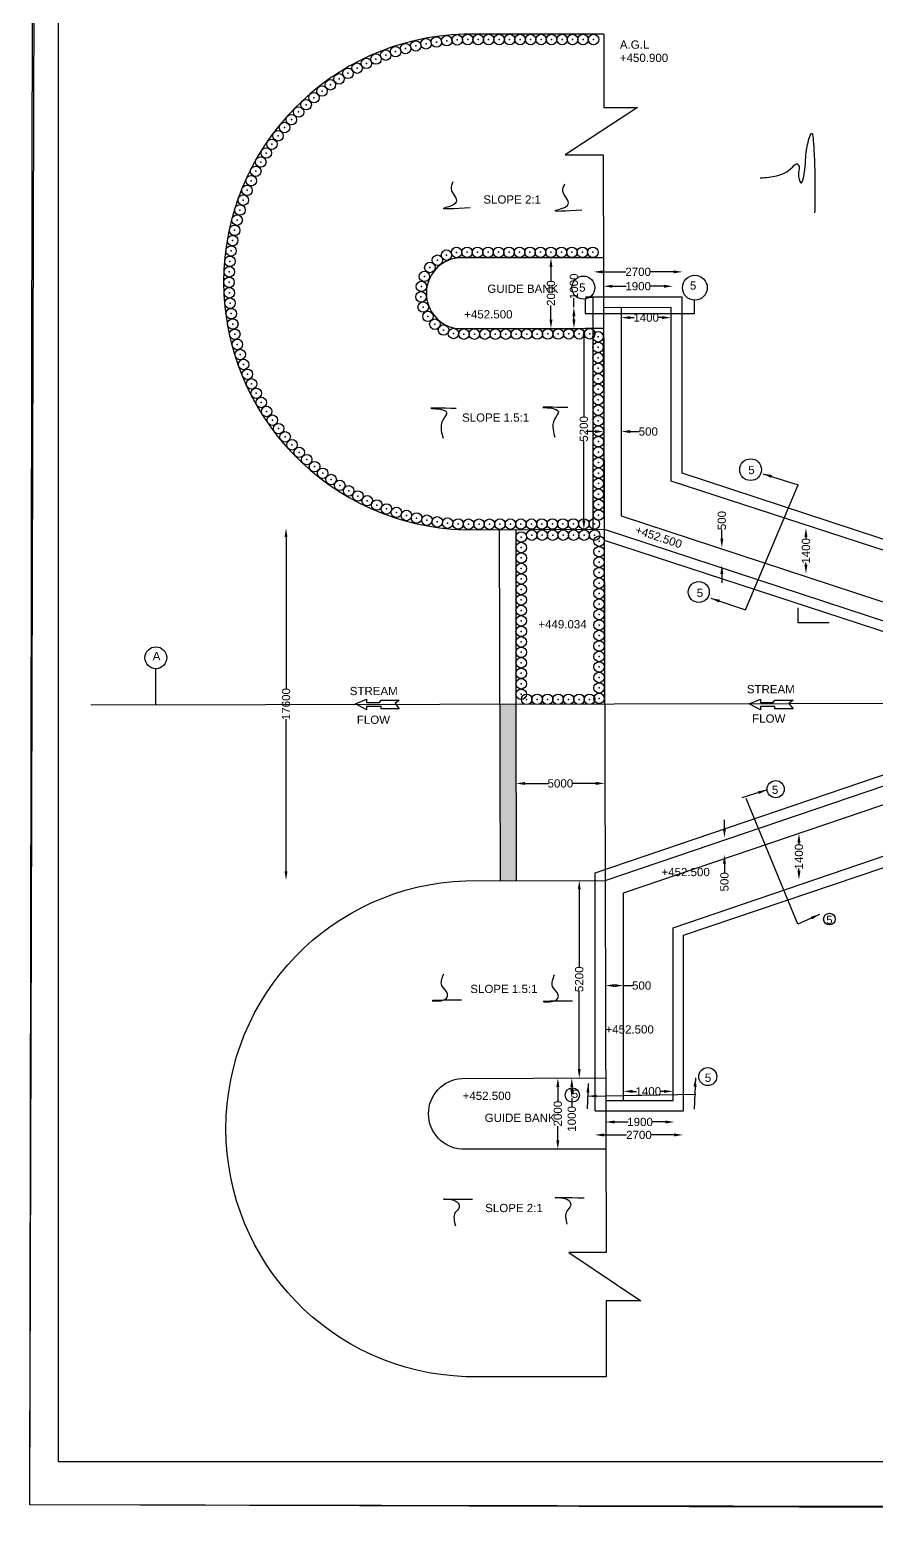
# Model space of a CAD drawing. Header units: millimetres. Extents: x -53233927 to -53208033, y 22136819 to 22151736.
# Drawn here: x -53233927 to -53228275, y 22136819 to 22146734 of the extents above; entities that cross this region are included whole.
import ezdxf

# ---------------------------------------------------------------- set-up
doc = ezdxf.new("R2010")
doc.units = ezdxf.units.MM
doc.header["$MEASUREMENT"] = 0
doc.header["$XCLIPFRAME"] = 0
doc.header["$PDMODE"] = 32
doc.header["$PDSIZE"] = 70
for name, color, linetype in [('DIMENSION', 7, 'Continuous'), ('DIMENSIONS', 7, 'Continuous'), ('DRAWING', 2, 'Continuous'), ('REF', 22, 'Continuous'), ('TEXT', 1, 'Continuous')]:
    doc.layers.add(name, color=color, linetype=linetype)
doc.styles.get("Standard").update_dxf_attribs({"font": 'arial.ttf', "height": 55})
doc.dimstyles.get("Standard").update_dxf_attribs({"dimtxt": 60, "dimasz": 60, "dimexe": 0.18, "dimexo": 0.0625, "dimgap": 0.09, "dimtad": 0, "dimdec": 0, "dimzin": 0, "dimdsep": 46, "dimtxsty": 'Standard', "dimcen": 0.09, "dimse1": 1, "dimse2": 1, "dimadec": 0, "dimazin": 0, "dimtfac": 1, "dimtdec": 0, "dimtofl": 0, "dimtmove": 0, "dimatfit": 3, "dimfxl": 1, "dimtolj": 1, "dimtzin": 0, "dimarcsym": 0})
picture_1 = doc.add_image_def('image1.jpg', size_in_pixel=(7168, 4116))

# ---------------------------------------------------------------- blocks, each defined once
blk = doc.blocks.new('*D98')
at = {"layer": 'Defpoints', "color": 0, "transparency": 16777216}
for p in [(-53230446.8, 22145210.5), (-53230417, 22145210.5), (-53230417, 22144739.2)]:
    blk.add_point(p, dxfattribs=at)
at = {"layer": 'DIMENSIONS', "color": 0, "lineweight": -2, "transparency": 16777216}
for p, q in [((-53230446.8, 22145150.5), (-53230446.8, 22145057.5)), ((-53230446.8, 22144799.2), (-53230446.8, 22144892.3))]:
    blk.add_line(p, q, dxfattribs=at)
at = {"layer": 'DIMENSIONS', "color": 0, "transparency": 16777216}
for points in [[(-53230456.8, 22145150.5), (-53230436.8, 22145150.5), (-53230446.8, 22145210.5)], [(-53230456.8, 22144799.2), (-53230436.8, 22144799.2), (-53230446.8, 22144739.2)]]:
    blk.add_solid(points, dxfattribs=at)
at = {"layer": 'DIMENSIONS', "color": 0, "transparency": 16777216, "insert": (-53230446.8, 22144974.9), "char_height": 55, "attachment_point": 5, "rotation": 90}
blk.add_mtext('\\A1;2000', dxfattribs=at)
blk = doc.blocks.new('*D99')
at = {"layer": 'Defpoints', "color": 0, "transparency": 16777216}
for p in [(-53230293.5, 22144881), (-53230270, 22144881), (-53230272.1, 22144739.8)]:
    blk.add_point(p, dxfattribs=at)
at = {"layer": 'DIMENSIONS', "color": 0, "lineweight": -2, "transparency": 16777216}
for p, q in [((-53230293.5, 22144881), (-53230293.5, 22144941)), ((-53230293.5, 22144799.8), (-53230293.5, 22144821))]:
    blk.add_line(p, q, dxfattribs=at)
at = {"layer": 'DIMENSIONS', "color": 0, "transparency": 16777216}
for points in [[(-53230303.5, 22144821), (-53230283.5, 22144821), (-53230293.5, 22144881)], [(-53230303.5, 22144799.8), (-53230283.5, 22144799.8), (-53230293.5, 22144739.8)]]:
    blk.add_solid(points, dxfattribs=at)
at = {"layer": 'DIMENSIONS', "color": 0, "transparency": 16777216, "insert": (-53230293.5, 22145020.5), "char_height": 55, "attachment_point": 5, "rotation": 90}
blk.add_mtext('\\A1;1000', dxfattribs=at)
blk = doc.blocks.new('*D100')
at = {"layer": 'Defpoints', "color": 0, "transparency": 16777216}
for p in [(-53230161.5, 22145107), (-53229568, 22145117), (-53229568, 22145095)]:
    blk.add_point(p, dxfattribs=at)
at = {"layer": 'DIMENSIONS', "color": 0, "lineweight": -2, "transparency": 16777216}
for p, q in [((-53230101.5, 22145117), (-53229947.34, 22145117)), ((-53229628, 22145117), (-53229782.16, 22145117))]:
    blk.add_line(p, q, dxfattribs=at)
at = {"layer": 'DIMENSIONS', "color": 0, "transparency": 16777216}
for points in [[(-53230101.5, 22145127), (-53230101.5, 22145107), (-53230161.5, 22145117)], [(-53229628, 22145127), (-53229628, 22145107), (-53229568, 22145117)]]:
    blk.add_solid(points, dxfattribs=at)
at = {"layer": 'DIMENSIONS', "color": 0, "transparency": 16777216, "insert": (-53229864.75, 22145117), "char_height": 55, "attachment_point": 5}
blk.add_mtext('\\A1;2700', dxfattribs=at)
blk = doc.blocks.new('*D101')
at = {"layer": 'Defpoints', "color": 0, "transparency": 16777216}
for p in [(-53230096.3, 22145026.5), (-53229633, 22145022.5), (-53229633, 22145021)]:
    blk.add_point(p, dxfattribs=at)
at = {"layer": 'DIMENSIONS', "color": 0, "lineweight": -2, "transparency": 16777216}
for p, q in [((-53230036.3, 22145021), (-53229944.2, 22145021)), ((-53229693, 22145021), (-53229785.1, 22145021))]:
    blk.add_line(p, q, dxfattribs=at)
at = {"layer": 'DIMENSIONS', "color": 0, "transparency": 16777216}
for points in [[(-53230036.3, 22145031), (-53230036.3, 22145011), (-53230096.3, 22145021)], [(-53229693, 22145031), (-53229693, 22145011), (-53229633, 22145021)]]:
    blk.add_solid(points, dxfattribs=at)
at = {"layer": 'DIMENSIONS', "color": 0, "transparency": 16777216, "insert": (-53229864.6, 22145021), "char_height": 55, "attachment_point": 5}
blk.add_mtext('\\A1;1900', dxfattribs=at)
blk = doc.blocks.new('*D102')
at = {"layer": 'Defpoints', "color": 0, "transparency": 16777216}
for p in [(-53229977.7, 22144811.5), (-53229644.7, 22144811.5), (-53229644.7, 22144796)]:
    blk.add_point(p, dxfattribs=at)
at = {"layer": 'DIMENSIONS', "color": 0, "lineweight": -2, "transparency": 16777216}
for p, q in [((-53229917.7, 22144811.5), (-53229890.7, 22144811.5)), ((-53229704.7, 22144811.5), (-53229731.7, 22144811.5))]:
    blk.add_line(p, q, dxfattribs=at)
at = {"layer": 'DIMENSIONS', "color": 0, "transparency": 16777216}
for points in [[(-53229917.7, 22144821.5), (-53229917.7, 22144801.5), (-53229977.7, 22144811.5)], [(-53229704.7, 22144821.5), (-53229704.7, 22144801.5), (-53229644.7, 22144811.5)]]:
    blk.add_solid(points, dxfattribs=at)
at = {"layer": 'DIMENSIONS', "color": 0, "transparency": 16777216, "insert": (-53229811.2, 22144811.5), "char_height": 55, "attachment_point": 5}
blk.add_mtext('\\A1;1400', dxfattribs=at)
blk = doc.blocks.new('*D103')
at = {"layer": 'Defpoints', "color": 0, "transparency": 16777216}
for p in [(-53230093.6, 22144049), (-53229977.7, 22144050.5), (-53229977.7, 22144049)]:
    blk.add_point(p, dxfattribs=at)
at = {"layer": 'DIMENSIONS', "color": 0, "lineweight": -2, "transparency": 16777216}
for p, q in [((-53230153.6, 22144050.5), (-53230213.6, 22144050.5)), ((-53229917.7, 22144050.5), (-53229857.7, 22144050.5))]:
    blk.add_line(p, q, dxfattribs=at)
at = {"layer": 'DIMENSIONS', "color": 0, "transparency": 16777216}
for points in [[(-53230153.6, 22144060.5), (-53230153.6, 22144040.5), (-53230093.6, 22144050.5)], [(-53229917.7, 22144060.5), (-53229917.7, 22144040.5), (-53229977.7, 22144050.5)]]:
    blk.add_solid(points, dxfattribs=at)
at = {"layer": 'DIMENSIONS', "color": 0, "transparency": 16777216, "insert": (-53229796.9, 22144050.5), "char_height": 55, "attachment_point": 5}
blk.add_mtext('\\A1;500', dxfattribs=at)
blk = doc.blocks.new('*D104')
at = {"layer": 'Defpoints', "color": 0, "transparency": 16777216}
for p in [(-53230293.5, 22144739.8), (-53230289.8, 22143397.1), (-53230227.2, 22143397.1)]:
    blk.add_point(p, dxfattribs=at)
at = {"layer": 'DIMENSIONS', "color": 0, "lineweight": -2, "transparency": 16777216}
for p, q in [((-53230227.2, 22144679.8), (-53230227.2, 22144150.6)), ((-53230227.2, 22143457.1), (-53230227.2, 22143986.3))]:
    blk.add_line(p, q, dxfattribs=at)
at = {"layer": 'DIMENSIONS', "color": 0, "transparency": 16777216}
for points in [[(-53230237.2, 22144679.8), (-53230217.2, 22144679.8), (-53230227.2, 22144739.8)], [(-53230237.2, 22143457.1), (-53230217.2, 22143457.1), (-53230227.2, 22143397.1)]]:
    blk.add_solid(points, dxfattribs=at)
at = {"layer": 'DIMENSIONS', "color": 0, "transparency": 16777216, "insert": (-53230227.2, 22144068.4), "char_height": 55, "attachment_point": 5, "rotation": 90}
blk.add_mtext('\\A1;5200', dxfattribs=at)
blk = doc.blocks.new('*D109')
at = {"layer": 'Defpoints', "color": 0, "transparency": 16777216}
for p in [(-53232204.5, 22143406), (-53232215.5, 22141054.5), (-53232194, 22141054.5)]:
    blk.add_point(p, dxfattribs=at)
at = {"layer": 'DIMENSIONS', "color": 0, "lineweight": -2, "transparency": 16777216}
for p, q in [((-53232215.5, 22143346), (-53232215.5, 22142331.1)), ((-53232215.5, 22141114.5), (-53232215.5, 22142129.4))]:
    blk.add_line(p, q, dxfattribs=at)
at = {"layer": 'DIMENSIONS', "color": 0, "transparency": 16777216}
for points in [[(-53232225.5, 22143346), (-53232205.5, 22143346), (-53232215.5, 22143406)], [(-53232225.5, 22141114.5), (-53232205.5, 22141114.5), (-53232215.5, 22141054.5)]]:
    blk.add_solid(points, dxfattribs=at)
at = {"layer": 'DIMENSIONS', "color": 0, "transparency": 16777216, "insert": (-53232215.5, 22142230.3), "char_height": 55, "attachment_point": 5, "rotation": 90}
blk.add_mtext('\\A1;17600', dxfattribs=at)
blk = doc.blocks.new('*D110')
at = {"layer": 'Defpoints', "color": 0, "transparency": 16777216}
for p in [(-53230680.8, 22141703), (-53230087.2, 22141704.6), (-53230087.2, 22141700.5)]:
    blk.add_point(p, dxfattribs=at)
at = {"layer": 'DIMENSIONS', "color": 0, "lineweight": -2, "transparency": 16777216}
for p, q in [((-53230620.8, 22141700.5), (-53230466.1, 22141700.5)), ((-53230147.2, 22141700.5), (-53230301.9, 22141700.5))]:
    blk.add_line(p, q, dxfattribs=at)
at = {"layer": 'DIMENSIONS', "color": 0, "transparency": 16777216}
for points in [[(-53230620.8, 22141710.5), (-53230620.8, 22141690.5), (-53230680.8, 22141700.5)], [(-53230147.2, 22141710.5), (-53230147.2, 22141690.5), (-53230087.2, 22141700.5)]]:
    blk.add_solid(points, dxfattribs=at)
at = {"layer": 'DIMENSIONS', "color": 0, "transparency": 16777216, "insert": (-53230384, 22141700.5), "char_height": 55, "attachment_point": 5}
blk.add_mtext('\\A1;5000', dxfattribs=at)
blk = doc.blocks.new('*D111')
at = {"layer": 'Defpoints', "color": 0, "transparency": 16777216}
for p in [(-53230261.5, 22141052.6), (-53230257.9, 22139733.2), (-53230257.9, 22139733.2)]:
    blk.add_point(p, dxfattribs=at)
at = {"layer": 'DIMENSIONS', "color": 0, "lineweight": -2, "transparency": 16777216}
for p, q in [((-53230257.9, 22140992.6), (-53230257.9, 22140475)), ((-53230257.9, 22139793.2), (-53230257.9, 22140310.8))]:
    blk.add_line(p, q, dxfattribs=at)
at = {"layer": 'DIMENSIONS', "color": 0, "transparency": 16777216}
for points in [[(-53230267.9, 22140992.6), (-53230247.9, 22140992.6), (-53230257.9, 22141052.6)], [(-53230267.9, 22139793.2), (-53230247.9, 22139793.2), (-53230257.9, 22139733.2)]]:
    blk.add_solid(points, dxfattribs=at)
at = {"layer": 'DIMENSIONS', "color": 0, "transparency": 16777216, "insert": (-53230257.9, 22140392.9), "char_height": 55, "attachment_point": 5, "rotation": 90}
blk.add_mtext('\\A1;5200', dxfattribs=at)
blk = doc.blocks.new('*D112')
at = {"layer": 'Defpoints', "color": 0, "transparency": 16777216}
for p in [(-53230257.9, 22139733.2), (-53230307.8, 22139599.5), (-53230307.8, 22139599.5)]:
    blk.add_point(p, dxfattribs=at)
at = {"layer": 'DIMENSIONS', "color": 0, "lineweight": -2, "transparency": 16777216}
for p, q in [((-53230307.8, 22139673.2), (-53230307.8, 22139659.5)), ((-53230307.8, 22139599.5), (-53230307.8, 22139539.5))]:
    blk.add_line(p, q, dxfattribs=at)
at = {"layer": 'DIMENSIONS', "color": 0, "transparency": 16777216}
for points in [[(-53230317.8, 22139673.2), (-53230297.8, 22139673.2), (-53230307.8, 22139733.2)], [(-53230317.8, 22139659.5), (-53230297.8, 22139659.5), (-53230307.8, 22139599.5)]]:
    blk.add_solid(points, dxfattribs=at)
at = {"layer": 'DIMENSIONS', "color": 0, "transparency": 16777216, "insert": (-53230307.8, 22139460), "char_height": 55, "attachment_point": 5, "rotation": 90}
blk.add_mtext('\\A1;1000', dxfattribs=at)
blk = doc.blocks.new('*D113')
at = {"layer": 'Defpoints', "color": 0, "transparency": 16777216}
for p in [(-53230401, 22139732.8), (-53230401, 22139257.6), (-53230401, 22139257.6)]:
    blk.add_point(p, dxfattribs=at)
at = {"layer": 'DIMENSIONS', "color": 0, "lineweight": -2, "transparency": 16777216}
for p, q in [((-53230401, 22139672.8), (-53230401, 22139577.8)), ((-53230401, 22139317.6), (-53230401, 22139412.6))]:
    blk.add_line(p, q, dxfattribs=at)
at = {"layer": 'DIMENSIONS', "color": 0, "transparency": 16777216}
for points in [[(-53230411, 22139672.8), (-53230391, 22139672.8), (-53230401, 22139732.8)], [(-53230411, 22139317.6), (-53230391, 22139317.6), (-53230401, 22139257.6)]]:
    blk.add_solid(points, dxfattribs=at)
at = {"layer": 'DIMENSIONS', "color": 0, "transparency": 16777216, "insert": (-53230401, 22139495.2), "char_height": 55, "attachment_point": 5, "rotation": 90}
blk.add_mtext('\\A1;2000', dxfattribs=at)
blk = doc.blocks.new('*D114')
at = {"layer": 'Defpoints', "color": 0, "transparency": 16777216}
for p in [(-53230153.5, 22139365.5), (-53229565.5, 22139361), (-53229565.5, 22139353)]:
    blk.add_point(p, dxfattribs=at)
at = {"layer": 'DIMENSIONS', "color": 0, "lineweight": -2, "transparency": 16777216}
for p, q in [((-53230093.5, 22139353), (-53229942.09, 22139353)), ((-53229625.5, 22139353), (-53229776.91, 22139353))]:
    blk.add_line(p, q, dxfattribs=at)
at = {"layer": 'DIMENSIONS', "color": 0, "transparency": 16777216}
for points in [[(-53230093.5, 22139363), (-53230093.5, 22139343), (-53230153.5, 22139353)], [(-53229625.5, 22139363), (-53229625.5, 22139343), (-53229565.5, 22139353)]]:
    blk.add_solid(points, dxfattribs=at)
at = {"layer": 'DIMENSIONS', "color": 0, "transparency": 16777216, "insert": (-53229859.5, 22139353), "char_height": 55, "attachment_point": 5}
blk.add_mtext('\\A1;2700', dxfattribs=at)
blk = doc.blocks.new('*D115')
at = {"layer": 'Defpoints', "color": 0, "transparency": 16777216}
for p in [(-53230081.1, 22139442.8), (-53229623, 22139441), (-53229623, 22139439.5)]:
    blk.add_point(p, dxfattribs=at)
at = {"layer": 'DIMENSIONS', "color": 0, "lineweight": -2, "transparency": 16777216}
for p, q in [((-53230021.1, 22139439.5), (-53229931.6, 22139439.5)), ((-53229683, 22139439.5), (-53229772.5, 22139439.5))]:
    blk.add_line(p, q, dxfattribs=at)
at = {"layer": 'DIMENSIONS', "color": 0, "transparency": 16777216}
for points in [[(-53230021.1, 22139449.5), (-53230021.1, 22139429.5), (-53230081.1, 22139439.5)], [(-53229683, 22139449.5), (-53229683, 22139429.5), (-53229623, 22139439.5)]]:
    blk.add_solid(points, dxfattribs=at)
at = {"layer": 'DIMENSIONS', "color": 0, "transparency": 16777216, "insert": (-53229852, 22139439.5), "char_height": 55, "attachment_point": 5}
blk.add_mtext('\\A1;1900', dxfattribs=at)
blk = doc.blocks.new('*D116')
at = {"layer": 'Defpoints', "color": 0, "transparency": 16777216}
for p in [(-53229962.2, 22139653.5), (-53229631.7, 22139653.5), (-53229631.7, 22139644)]:
    blk.add_point(p, dxfattribs=at)
at = {"layer": 'DIMENSIONS', "color": 0, "lineweight": -2, "transparency": 16777216}
for p, q in [((-53229902.2, 22139644), (-53229876.5, 22139644)), ((-53229691.7, 22139644), (-53229717.4, 22139644))]:
    blk.add_line(p, q, dxfattribs=at)
at = {"layer": 'DIMENSIONS', "color": 0, "transparency": 16777216}
for points in [[(-53229902.2, 22139654), (-53229902.2, 22139634), (-53229962.2, 22139644)], [(-53229691.7, 22139654), (-53229691.7, 22139634), (-53229631.7, 22139644)]]:
    blk.add_solid(points, dxfattribs=at)
at = {"layer": 'DIMENSIONS', "color": 0, "transparency": 16777216, "insert": (-53229796.9, 22139644), "char_height": 55, "attachment_point": 5}
blk.add_mtext('\\A1;1400', dxfattribs=at)
blk = doc.blocks.new('*D117')
at = {"layer": 'Defpoints', "color": 0, "transparency": 16777216}
for p in [(-53229962.2, 22140350.5), (-53230083.4, 22140304.5), (-53229962.2, 22140304.5)]:
    blk.add_point(p, dxfattribs=at)
at = {"layer": 'DIMENSIONS', "color": 0, "lineweight": -2, "transparency": 16777216}
for p, q in [((-53230023.4, 22140350.5), (-53230022.2, 22140350.5)), ((-53229962.2, 22140350.5), (-53229902.2, 22140350.5))]:
    blk.add_line(p, q, dxfattribs=at)
at = {"layer": 'DIMENSIONS', "color": 0, "transparency": 16777216}
for points in [[(-53230023.4, 22140360.5), (-53230023.4, 22140340.5), (-53230083.4, 22140350.5)], [(-53230022.2, 22140360.5), (-53230022.2, 22140340.5), (-53229962.2, 22140350.5)]]:
    blk.add_solid(points, dxfattribs=at)
at = {"layer": 'DIMENSIONS', "color": 0, "transparency": 16777216, "insert": (-53229841.4, 22140350.5), "char_height": 55, "attachment_point": 5}
blk.add_mtext('\\A1;500', dxfattribs=at)
blk = doc.blocks.new('*D118')
at = {"layer": 'Defpoints', "color": 0, "transparency": 16777216}
for p in [(-53229249.6, 22141337.1), (-53229288.6, 22141224.1), (-53229211.2, 22141224.1)]:
    blk.add_point(p, dxfattribs=at)
at = {"layer": 'DIMENSIONS', "color": 0, "lineweight": -2, "transparency": 16777216}
for p, q in [((-53229288.6, 22141397.1), (-53229288.6, 22141457.1)), ((-53229288.6, 22141164.1), (-53229288.6, 22141104.1))]:
    blk.add_line(p, q, dxfattribs=at)
at = {"layer": 'DIMENSIONS', "color": 0, "transparency": 16777216}
for points in [[(-53229298.6, 22141397.1), (-53229278.6, 22141397.1), (-53229288.6, 22141337.1)], [(-53229298.6, 22141164.1), (-53229278.6, 22141164.1), (-53229288.6, 22141224.1)]]:
    blk.add_solid(points, dxfattribs=at)
at = {"layer": 'DIMENSIONS', "color": 0, "transparency": 16777216, "insert": (-53229288.6, 22141043.3), "char_height": 55, "attachment_point": 5, "rotation": 90}
blk.add_mtext('\\A1;500', dxfattribs=at)
blk = doc.blocks.new('*D119')
at = {"layer": 'Defpoints', "color": 0, "transparency": 16777216}
for p in [(-53228794.7, 22141365.5), (-53228791, 22141057.1), (-53228689.6, 22141057.1)]:
    blk.add_point(p, dxfattribs=at)
at = {"layer": 'DIMENSIONS', "color": 0, "lineweight": -2, "transparency": 16777216}
for p, q in [((-53228791, 22141305.5), (-53228791, 22141290.8)), ((-53228791, 22141117.1), (-53228791, 22141131.8))]:
    blk.add_line(p, q, dxfattribs=at)
at = {"layer": 'DIMENSIONS', "color": 0, "transparency": 16777216}
for points in [[(-53228801, 22141305.5), (-53228781, 22141305.5), (-53228791, 22141365.5)], [(-53228801, 22141117.1), (-53228781, 22141117.1), (-53228791, 22141057.1)]]:
    blk.add_solid(points, dxfattribs=at)
at = {"layer": 'DIMENSIONS', "color": 0, "transparency": 16777216, "insert": (-53228791, 22141211.3), "char_height": 55, "attachment_point": 5, "rotation": 90}
blk.add_mtext('\\A1;1400', dxfattribs=at)
blk = doc.blocks.new('*D132')
at = {"layer": 'Defpoints', "color": 0, "transparency": 16777216}
for p in [(-53228744.5, 22143405.9), (-53228681.6, 22143405.9), (-53228802.4, 22143101.5)]:
    blk.add_point(p, dxfattribs=at)
at = {"layer": 'DIMENSIONS', "color": 0, "lineweight": -2, "transparency": 16777216}
for p, q in [((-53228744.5, 22143345.9), (-53228744.5, 22143333.2)), ((-53228744.5, 22143161.5), (-53228744.5, 22143174.2))]:
    blk.add_line(p, q, dxfattribs=at)
at = {"layer": 'DIMENSIONS', "color": 0, "transparency": 16777216}
for points in [[(-53228754.5, 22143345.9), (-53228734.5, 22143345.9), (-53228744.5, 22143405.9)], [(-53228754.5, 22143161.5), (-53228734.5, 22143161.5), (-53228744.5, 22143101.5)]]:
    blk.add_solid(points, dxfattribs=at)
at = {"layer": 'DIMENSIONS', "color": 0, "transparency": 16777216, "insert": (-53228744.5, 22143253.7), "char_height": 55, "attachment_point": 5, "rotation": 90}
blk.add_mtext('\\A1;1400', dxfattribs=at)
blk = doc.blocks.new('*D133')
at = {"layer": 'Defpoints', "color": 0, "transparency": 16777216}
for p in [(-53229329.6, 22143275.1), (-53229306, 22143275.1), (-53229367.4, 22143160.3)]:
    blk.add_point(p, dxfattribs=at)
at = {"layer": 'DIMENSIONS', "color": 0, "lineweight": -2, "transparency": 16777216}
for p, q in [((-53229306, 22143335.1), (-53229306, 22143395.1)), ((-53229306, 22143100.3), (-53229306, 22143040.3))]:
    blk.add_line(p, q, dxfattribs=at)
at = {"layer": 'DIMENSIONS', "color": 0, "transparency": 16777216}
for points in [[(-53229316, 22143335.1), (-53229296, 22143335.1), (-53229306, 22143275.1)], [(-53229316, 22143100.3), (-53229296, 22143100.3), (-53229306, 22143160.3)]]:
    blk.add_solid(points, dxfattribs=at)
at = {"layer": 'DIMENSIONS', "color": 0, "transparency": 16777216, "insert": (-53229306, 22143455.9), "char_height": 55, "attachment_point": 5, "rotation": 90}
blk.add_mtext('\\A1;500', dxfattribs=at)

msp = doc.modelspace()

# ---------------------------------------------------------------- hatches: boundary and pattern name
at = {"layer": 'DIMENSION'}
h = msp.add_hatch(dxfattribs=at)
h.set_pattern_fill('AR-CONC', color=0)
h.set_pattern_definition([(50, (0, 0), (7.172601826, -0.6275213498), [0.75, -8.25]), (355, (0, 0), (-1.3875133361, 7.521921337), [0.6, -6.6]), (100.45144446, (0.598, -0.052), (5.7850884673, 6.8943999097), [0.63740192, -7.01142112]), (46.1842, (0, 2), (10.6724133067, -1.6551928079), [1.125, -12.375]), (96.63563549, (0.889, 1.862), (9.3466194567, 9.7411860077), [0.95610342, -10.5171376]), (351.18416399, (0, 2), (9.3466194505, 9.7411860027), [0.9, -9.90000001]), (21, (1, 1.5), (5.9690705212, -4.02618890665), [0.75, -8.25]), (326, (1, 1.5), (2.4331533192, 7.2515004505), [0.6, -6.6]), (71.45144474, (1.4974, 1.1645), (8.4022237673, 3.2253115281), [0.6374019, -7.01142112]), (37.5, (0, 0), (0.12159855317, 3.32893853831), [0, -6.52, 0, -6.7, 0, -6.625]), (7.5, (0, 0), (2.63069537442, 3.94411711882), [0, -3.82, 0, -6.37, 0, -2.525]), (327.5, (-2.23, 0), (5.33822436172, -0.22554871734), [0, -2.5, 0, -7.8, 0, -10.35]), (317.5, (-3.23, 0), (5.83186169342, 1.00104982332), [0, -3.25, 0, -5.18, 0, -7.35])])
h.paths.add_polyline_path([(-53230697.5, 22148070.5), (-53230802.5, 22148070.5), (-53230802.5, 22147925.5), (-53230697.5, 22147925.5)])
h.paths.add_polyline_path([(-53230682.2, 22142225), (-53230682.2, 22142230.6), (-53230789.5, 22142230.4), (-53230786.3, 22141051.2), (-53230679, 22141051.5)])

# ---------------------------------------------------------------- linework, layer by layer
at = {"layer": 'DIMENSION', "color": 0}
msp.add_lwpolyline([(-53208607, 22137171), (-53233735, 22137171), (-53233735, 22151151.5), (-53208607, 22151151.5)], close=True, dxfattribs=at)
for points in [[(-53230218, 22144931.5), (-53230218, 22144838.5), (-53229488, 22144838.5), (-53229488, 22144927.5)], [(-53228799.5, 22142874), (-53228799.5, 22142774.5), (-53228590, 22142774.5)], [(-53233084.5, 22142225.9), (-53233084.5, 22142467)]]:
    msp.add_lwpolyline(points, dxfattribs=at)
at = {"layer": 'DIMENSION'}
for points in [[(-53231677.2, 22142214), (-53231677.2, 22142191.5), (-53231751.8, 22142231.5), (-53231677.2, 22142263.5), (-53231677.2, 22142240.5), (-53231592.2, 22142240.5), (-53231581.2, 22142256), (-53231459.8, 22142256), (-53231487.3, 22142234.2), (-53231459.8, 22142199.5), (-53231581.2, 22142199.5), (-53231581.2, 22142214), (-53231677.2, 22142214)], [(-53229048, 22142214), (-53229048, 22142191.5), (-53229122.5, 22142231.5), (-53229048, 22142263.5), (-53229048, 22142240.5), (-53228963, 22142240.5), (-53228952, 22142256), (-53228830.5, 22142256), (-53228858, 22142234.2), (-53228830.5, 22142199.5), (-53228952, 22142199.5), (-53228952, 22142214), (-53229048, 22142214)]]:
    msp.add_lwpolyline(points, dxfattribs=at)
at = {"layer": 'DIMENSION', "color": 0}
for centre, radius in [((-53230230.5, 22145012), 77), ((-53229486, 22145011), 83), ((-53233084.5, 22142540), 73), ((-53228946.5, 22141662.5), 57.2), ((-53228587.5, 22140794.5), 39.2), ((-53229400, 22139743), 60.2), ((-53230304.4, 22139619.5), 47.7)]:
    msp.add_circle(centre, radius, dxfattribs=at)
at = {"layer": 'DIMENSION'}
for centre, radius in [((-53229114, 22143796), 72.7), ((-53229460, 22142979), 70)]:
    msp.add_circle(centre, radius, dxfattribs=at)
at = {"layer": 'DIMENSION', "color": 0}
for points in [[(-53229049.5, 22145744), (-53228940, 22145758.5), (-53228833, 22145818), (-53228801.5, 22145838.5), (-53228789, 22145812), (-53228795, 22145771), (-53228778.5, 22145712.5), (-53228752.5, 22145800), (-53228736.5, 22145953), (-53228708, 22146042), (-53228691.5, 22145931.5), (-53228686.5, 22145512)], [(-53230986, 22145545.5), (-53231158.5, 22145544.5), (-53231076.5, 22145585), (-53231111.5, 22145670.5), (-53231099, 22145721)], [(-53230241, 22145529), (-53230413.5, 22145528), (-53230331.5, 22145568.5), (-53230366.5, 22145654), (-53230354, 22145704.5)], [(-53230333.9, 22144211.3), (-53230495.4, 22144211.3), (-53230397.4, 22144184.3), (-53230423.4, 22144133.3), (-53230432.9, 22144063.3), (-53230421.4, 22144013.3)], [(-53231080, 22144205), (-53231241.5, 22144205), (-53231143.5, 22144178), (-53231169.5, 22144127), (-53231179, 22144057), (-53231167.5, 22144007)], [(-53231043, 22140253), (-53231231, 22140248.5), (-53231139.5, 22140272.5), (-53231138, 22140295), (-53231175, 22140351), (-53231162, 22140429.5)], [(-53230303.5, 22140247), (-53230491.5, 22140242.5), (-53230400, 22140266.5), (-53230398.5, 22140289), (-53230435.5, 22140345), (-53230422.5, 22140423.5)], [(-53230970.5, 22138921), (-53231157.5, 22138924), (-53231066, 22138898), (-53231060.5, 22138870), (-53231085.5, 22138834), (-53231084.5, 22138746.5)], [(-53230226, 22138931.5), (-53230413, 22138934.5), (-53230321.5, 22138908.5), (-53230316, 22138880.5), (-53230341, 22138844.5), (-53230340, 22138757)]]:
    msp.add_spline(points, degree=3, dxfattribs=at)
at = {"layer": 'DRAWING', "color": 0}
for points in [[(-53230092.7, 22146705), (-53231025.2, 22146705, 0.970997), (-53231025.2, 22143395), (-53230091.9, 22143397.6)], [(-53230092.7, 22146705), (-53230092.7, 22146214.5), (-53229868.7, 22146214.5), (-53230352.7, 22145898.5), (-53230098.7, 22145898.5), (-53230078.7, 22138568), (-53230326.7, 22138568), (-53229845.7, 22138246), (-53230077.2, 22138246), (-53230077.2, 22137738.5), (-53231016.2, 22137738.5, -0.966486), (-53231016.2, 22141050.5), (-53230085.5, 22141053.1)], [(-53230096.8, 22145210.5), (-53231068.7, 22145210.5, 0.888915), (-53231068.7, 22144738, 0.001364), (-53230095.5, 22144740.7, -0.002728)], [(-53230080.6, 22139257.6), (-53231042.2, 22139257.6, -0.937745), (-53231042.2, 22139731), (-53230081.9, 22139733.7)]]:
    msp.add_lwpolyline(points, format="xyb", dxfattribs=at)
for points in [[(-53228087.7, 22143286), (-53229570.7, 22143772), (-53229570.7, 22144948.5), (-53230216.7, 22144948.5), (-53230168.2, 22144948.5), (-53230167.1, 22144740.3)], [(-53227627.2, 22142225), (-53227627.2, 22143063), (-53229644.7, 22143719), (-53229644.7, 22144878.5), (-53230095.9, 22144876)], [(-53229977.7, 22144876.7), (-53229977.7, 22143488.5), (-53227627.2, 22142714.5)], [(-53230167.1, 22144740.3), (-53230167.1, 22143396)], [(-53230095.5, 22144740.7), (-53230088.7, 22142233.3)], [(-53230792.7, 22143395.7), (-53230786.3, 22141051.2)], [(-53230682.2, 22143396), (-53230682.2, 22142225), (-53230679, 22141051.4)], [(-53230152.2, 22139514.5), (-53230152.2, 22141104), (-53227821.2, 22141897), (-53227821.2, 22142582), (-53230088.7, 22143323)], [(-53230091.9, 22143397.6), (-53227745.7, 22142629), (-53226573.7, 22142629)], [(-53233517.7, 22142225), (-53227694.7, 22142236.5), (-53222018.7, 22142225)], [(-53230081.4, 22139584), (-53229631.7, 22139584), (-53229631.7, 22140736), (-53227627.2, 22141419), (-53227627.2, 22142225)], [(-53230085.5, 22141053.1), (-53227745.7, 22141848), (-53222025.7, 22141827)], [(-53229962.2, 22139584), (-53229962.2, 22140969), (-53227627.2, 22141762), (-53226657.2, 22141762)], [(-53229562.2, 22140687), (-53227558.7, 22141364), (-53227558.7, 22141691.5)], [(-53230152.2, 22139514.5), (-53229562.2, 22139514.5), (-53229562.2, 22140687)]]:
    msp.add_lwpolyline(points, dxfattribs=at)
for p in [(-53231142.4, 22146660.7), (-53231072.6, 22146666.4), (-53231002.7, 22146668.5), (-53230932.7, 22146668.5), (-53230862.7, 22146668.5), (-53230792.7, 22146668.5), (-53230722.7, 22146668.5), (-53230652.7, 22146668.5), (-53230582.7, 22146668.5), (-53230512.7, 22146668.5), (-53230442.7, 22146668.5), (-53230372.7, 22146668.5), (-53230302.7, 22146668.5), (-53230232.7, 22146668.5), (-53230162.7, 22146668.5), (-53231550, 22146564.3), (-53231484, 22146587.7), (-53231417.1, 22146608.2), (-53231349.3, 22146625.8), (-53231280.9, 22146640.4), (-53231211.8, 22146652.1), (-53231741, 22146477.4), (-53231678.6, 22146509.1), (-53231614.9, 22146538.1), (-53231919.2, 22146366.5), (-53231861.4, 22146406.1), (-53231802, 22146443), (-53232029.3, 22146280.2), (-53231975.2, 22146324.6), (-53232131.6, 22146184.7), (-53232081.5, 22146233.6), (-53232225.3, 22146080.7), (-53232179.6, 22146133.7), (-53232309.6, 22145969), (-53232268.7, 22146025.8), (-53232348.1, 22145910.6), (-53232417.3, 22145788.9), (-53232384, 22145850.5), (-53232447.9, 22145725.9), (-53232500.7, 22145596.3), (-53232475.7, 22145661.7), (-53232522.9, 22145530), (-53232558.6, 22145394.6), (-53232542.2, 22145462.7), (-53232572, 22145325.9), (-53232589.9, 22145187.1), (-53232582.4, 22145256.7), (-53231205.1, 22145194.7), (-53231144.2, 22145229), (-53231076.8, 22145246.8), (-53231006.8, 22145247.5), (-53230936.8, 22145247.5), (-53230866.8, 22145247.5), (-53230796.8, 22145247.5), (-53230726.8, 22145247.5), (-53230656.8, 22145247.5), (-53230586.8, 22145247.5), (-53230516.8, 22145247.5), (-53230446.8, 22145247.5), (-53230376.8, 22145247.5), (-53230306.8, 22145247.5), (-53230236.8, 22145247.5), (-53230166.8, 22145247.5), (-53232594.3, 22145117.3), (-53231291.7, 22145086.6), (-53231255.3, 22145146.2), (-53232595.7, 22145047.3), (-53232594, 22144977.3), (-53231311.9, 22145019.8), (-53232589.4, 22144907.5), (-53231314.6, 22144950), (-53231299.7, 22144881.8), (-53232581.7, 22144837.9), (-53231268, 22144819.6), (-53232571.1, 22144768.7), (-53232557.4, 22144700.1), (-53231221.7, 22144767.4), (-53231163.8, 22144728.5), (-53231097.9, 22144705.4), (-53231028.2, 22144701.1), (-53230958.2, 22144701.1), (-53230888.2, 22144701.1), (-53230818.2, 22144701.2), (-53230748.2, 22144701.3), (-53230678.2, 22144701.5), (-53230608.2, 22144701.6), (-53230538.2, 22144701.8), (-53230468.2, 22144702.1), (-53230398.2, 22144702.3), (-53230328.2, 22144702.6), (-53230258.2, 22144702.9), (-53230188.2, 22144703.2), (-53230132.4, 22144683.2), (-53232540.8, 22144632.1), (-53230132.2, 22144613.2), (-53232521.3, 22144564.9), (-53232498.9, 22144498.5), (-53230132, 22144543.2), (-53232473.6, 22144433.3), (-53230131.8, 22144473.2), (-53230131.6, 22144403.2), (-53232445.6, 22144369.1), (-53232414.8, 22144306.3), (-53230131.4, 22144333.2), (-53232381.3, 22144244.8), (-53232345.2, 22144184.9), (-53230131.2, 22144263.2), (-53230131, 22144193.2), (-53232306.5, 22144126.5), (-53230130.8, 22144123.2), (-53232265.3, 22144069.9), (-53232221.8, 22144015.1), (-53230130.6, 22144053.2), (-53230130.5, 22143983.2), (-53232175.9, 22143962.3), (-53232127.7, 22143911.4), (-53230130.3, 22143913.2), (-53232077.5, 22143862.8), (-53232025.1, 22143816.3), (-53230130.1, 22143843.2), (-53231970.8, 22143772.1), (-53231914.7, 22143730.3), (-53231856.8, 22143691), (-53230129.9, 22143773.2), (-53230129.7, 22143703.2), (-53231797.2, 22143654.2), (-53231736.1, 22143620.1), (-53231673.6, 22143588.6), (-53230129.5, 22143633.2), (-53231609.8, 22143559.8), (-53231544.8, 22143533.8), (-53231478.7, 22143510.7), (-53231411.7, 22143490.4), (-53230129.3, 22143563.2), (-53230129.1, 22143493.2), (-53231343.9, 22143473.1), (-53231275.4, 22143458.7), (-53231206.4, 22143447.2), (-53231136.9, 22143438.8), (-53231067.1, 22143433.4), (-53230997.1, 22143431.6), (-53230927.1, 22143431.8), (-53230857.2, 22143432), (-53230787.2, 22143432.2), (-53230717.2, 22143432.4), (-53230647.2, 22143432.6), (-53230577.2, 22143432.8), (-53230507.2, 22143433), (-53230437.2, 22143433.2), (-53230367.2, 22143433.3), (-53230297.2, 22143433.5), (-53230227.2, 22143433.7), (-53230157.2, 22143433.9), (-53230645.2, 22143346.1), (-53230575.2, 22143359), (-53230505.2, 22143359), (-53230435.2, 22143359), (-53230365.2, 22143359), (-53230295.2, 22143359), (-53230225.2, 22143359), (-53230155.2, 22143359), (-53230125.7, 22143318.5), (-53230645.2, 22143276.1), (-53230645.2, 22143206.1), (-53230125.7, 22143248.5), (-53230645.2, 22143136.1), (-53230125.7, 22143178.5), (-53230125.7, 22143108.5), (-53230645.2, 22143066.1), (-53230645.2, 22142996.1), (-53230125.7, 22143038.5), (-53230645.2, 22142926.1), (-53230125.7, 22142968.5), (-53230125.7, 22142898.5), (-53230645.2, 22142856.1), (-53230125.7, 22142828.5), (-53230645.2, 22142786.1), (-53230645.2, 22142716.1), (-53230125.7, 22142758.5), (-53230645.2, 22142646.1), (-53230125.7, 22142688.5), (-53230125.7, 22142618.5), (-53230645.2, 22142576.1), (-53230645.2, 22142506.1), (-53230125.7, 22142548.5), (-53230645.2, 22142436.1), (-53230125.7, 22142478.5), (-53230125.7, 22142408.5), (-53230645.2, 22142366.1), (-53230645.2, 22142296.1), (-53230125.7, 22142338.5), (-53230609.2, 22142262), (-53230539.2, 22142262), (-53230469.2, 22142262), (-53230399.2, 22142262), (-53230329.2, 22142262), (-53230259.2, 22142262), (-53230189.2, 22142262), (-53230125.7, 22142268.5)]:
    msp.add_point(p, dxfattribs=at)

# ---------------------------------------------------------------- texts
at = {"layer": 'TEXT', "color": 0}
for s, p in [('A.G.L', (-53229986.7, 22146607.2)), ('+450.900', (-53229986.7, 22146518.9)), ('SLOPE 2:1', (-53230897.9, 22145572.9)), ('GUIDE BANK', (-53230871.6, 22144976.7)), ('5', (-53230258.9, 22144984.8)), ('5', (-53229518.7, 22144998.4)), ('+452.500', (-53231026.1, 22144806)), ('SLOPE 1.5:1', (-53231040.4, 22144116.4)), ('5', (-53229129.3, 22143766.2)), ('5', (-53229473.6, 22142945.4)), ('+449.034', (-53230530.9, 22142736.2)), ('A', (-53233105.5, 22142523)), ('STREAM', (-53231789.8, 22142290.2)), ('STREAM ', (-53229139.2, 22142302.6)), ('FLOW ', (-53231742.9, 22142098.6)), ('FLOW ', (-53229103.6, 22142106.2)), ('5', (-53228972.2, 22141630.8)), ('+452.500', (-53229708.9, 22141081.3)), ('5', (-53228609.3, 22140761.9)), ('SLOPE 1.5:1', (-53230985, 22140300.7)), ('+452.500', (-53230082.7, 22140030.4)), ('5', (-53229420, 22139707.7)), ('5', (-53230307.8, 22139599.5)), ('+452.500', (-53231036.5, 22139587)), ('GUIDE BANK ', (-53230889.3, 22139439.8)), ('SLOPE 2:1', (-53230885.8, 22138837.6))]:
    msp.add_text(s, height=55, dxfattribs=at).set_placement(p)
msp.add_text('+452.500', height=55, rotation=341.73973, dxfattribs=at).set_placement((-53229889.7, 22143371.1))

# ---------------------------------------------------------------- dimensions: what is measured, and where the dimension line sits
at = {"layer": 'DIMENSIONS', "color": 0}
for base, p1, p2, text, picture, middle in [((-53230446.8, 22145210.5), (-53230417, 22144739.2), (-53230417, 22145210.5), '2000', '*D98', (-53230446.8, 22144974.9)), ((-53230293.5, 22144881), (-53230272.1, 22144739.8), (-53230270, 22144881), '1000', '*D99', (-53230293.5, 22145020.5)), ((-53230227.2, 22143397.1), (-53230293.5, 22144739.8), (-53230289.8, 22143397.1), '5200', '*D104', (-53230227.2, 22144068.4)), ((-53229306, 22143275.1), (-53229367.4, 22143160.3), (-53229329.6, 22143275.1), '500', '*D133', (-53229306, 22143455.9)), ((-53232215.5, 22141054.5), (-53232204.5, 22143406), (-53232194, 22141054.5), '17600', '*D109', (-53232215.5, 22142230.3)), ((-53228744.5, 22143405.9), (-53228802.4, 22143101.5), (-53228681.6, 22143405.9), '1400', '*D132', (-53228744.5, 22143253.7)), ((-53229288.6, 22141224.1), (-53229249.6, 22141337.1), (-53229211.2, 22141224.1), '500', '*D118', (-53229288.6, 22141043.3)), ((-53228791, 22141057.1), (-53228794.7, 22141365.5), (-53228689.6, 22141057.1), '1400', '*D119', (-53228791, 22141211.3)), ((-53230257.9, 22139733.2), (-53230261.5, 22141052.6), (-53230257.9, 22139733.2), '5200', '*D111', (-53230257.9, 22140392.9)), ((-53230401, 22139257.6), (-53230401, 22139732.8), (-53230401, 22139257.6), '2000', '*D113', (-53230401, 22139495.2)), ((-53230307.8, 22139599.5), (-53230257.9, 22139733.2), (-53230307.8, 22139599.5), '1000', '*D112', (-53230307.8, 22139460))]:
    dim = msp.add_linear_dim(base=base, p1=p1, p2=p2, angle=90, text=text, dimstyle='Standard', dxfattribs=at)
    dim.commit()
    dim.dimension.update_dxf_attribs({"geometry": picture, "text_midpoint": middle})
for base, p1, p2, text, picture, middle in [((-53229568, 22145117), (-53230161.5, 22145107), (-53229568, 22145095), '2700', '*D100', (-53229864.8, 22145117)), ((-53229633, 22145021), (-53230096.3, 22145026.5), (-53229633, 22145022.5), '1900', '*D101', (-53229864.6, 22145021)), ((-53229644.7, 22144811.5), (-53229977.7, 22144811.5), (-53229644.7, 22144796), '1400', '*D102', (-53229811.2, 22144811.5)), ((-53229977.7, 22144050.5), (-53230093.6, 22144049), (-53229977.7, 22144049), '500', '*D103', (-53229796.9, 22144050.5)), ((-53230087.2, 22141700.5), (-53230680.8, 22141703), (-53230087.2, 22141704.6), '5000', '*D110', (-53230384, 22141700.5)), ((-53229962.2, 22140350.5), (-53230083.4, 22140304.5), (-53229962.2, 22140304.5), '500', '*D117', (-53229841.4, 22140350.5)), ((-53229631.7, 22139644), (-53229962.2, 22139653.5), (-53229631.7, 22139653.5), '1400', '*D116', (-53229796.9, 22139644)), ((-53229623, 22139439.5), (-53230081.1, 22139442.8), (-53229623, 22139441), '1900', '*D115', (-53229852, 22139439.5)), ((-53229565.5, 22139353), (-53230153.5, 22139365.5), (-53229565.5, 22139361), '2700', '*D114', (-53229859.5, 22139353))]:
    dim = msp.add_linear_dim(base=base, p1=p1, p2=p2, text=text, dimstyle='Standard', dxfattribs=at)
    dim.commit()
    dim.dimension.update_dxf_attribs({"geometry": picture, "text_midpoint": middle})

# ---------------------------------------------------------------- pictures from other files: only their frames are drawn
at = {"layer": 'REF', "color": 0}
image = msp.add_image(picture_1, insert=(-53233926.9, 22136883.6), size_in_units=(25865, 14852.1), rotation=-0.11194, dxfattribs=dict(at, brightness=40, fade=30))
image.dxf.flags = 7
image = msp.add_image(picture_1, insert=(-53233926.9, 22136883.6), size_in_units=(25865, 14852.1), rotation=-0.17428, dxfattribs=dict(at, brightness=40, fade=30))
image.set_boundary_path([(-0.5, 1252.77), (3105.754, 1275.713), (5786.453, 1272.963), (5845.33, 2680.065), (5845.33, 4115.5), (-0.5, 4115.5), (-0.5, 1252.77)])

# ---------------------------------------------------------------- leaders
at = {"layer": 'DIMENSION', "color": 0}
for points in [[(-53229032, 22143769), (-53228796.5, 22143695)], [(-53229378.5, 22142937), (-53229149, 22142860.5), (-53228796.5, 22143695)], [(-53229004, 22141657), (-53229173.5, 22141604)], [(-53228653, 22140826), (-53228799, 22140760.5), (-53229143.5, 22141601)], [(-53230197.5, 22139696.5), (-53230205, 22139526.5)], [(-53229482.5, 22139734.5), (-53229490, 22139524.5)], [(-53230201.2, 22139611.5), (-53229480.5, 22139626)]]:
    msp.add_leader(points, dimstyle='Standard', override={"dimgap": 0.09, "dimtad": 0}, dxfattribs=at)

doc.saveas('drawing.dxf')
